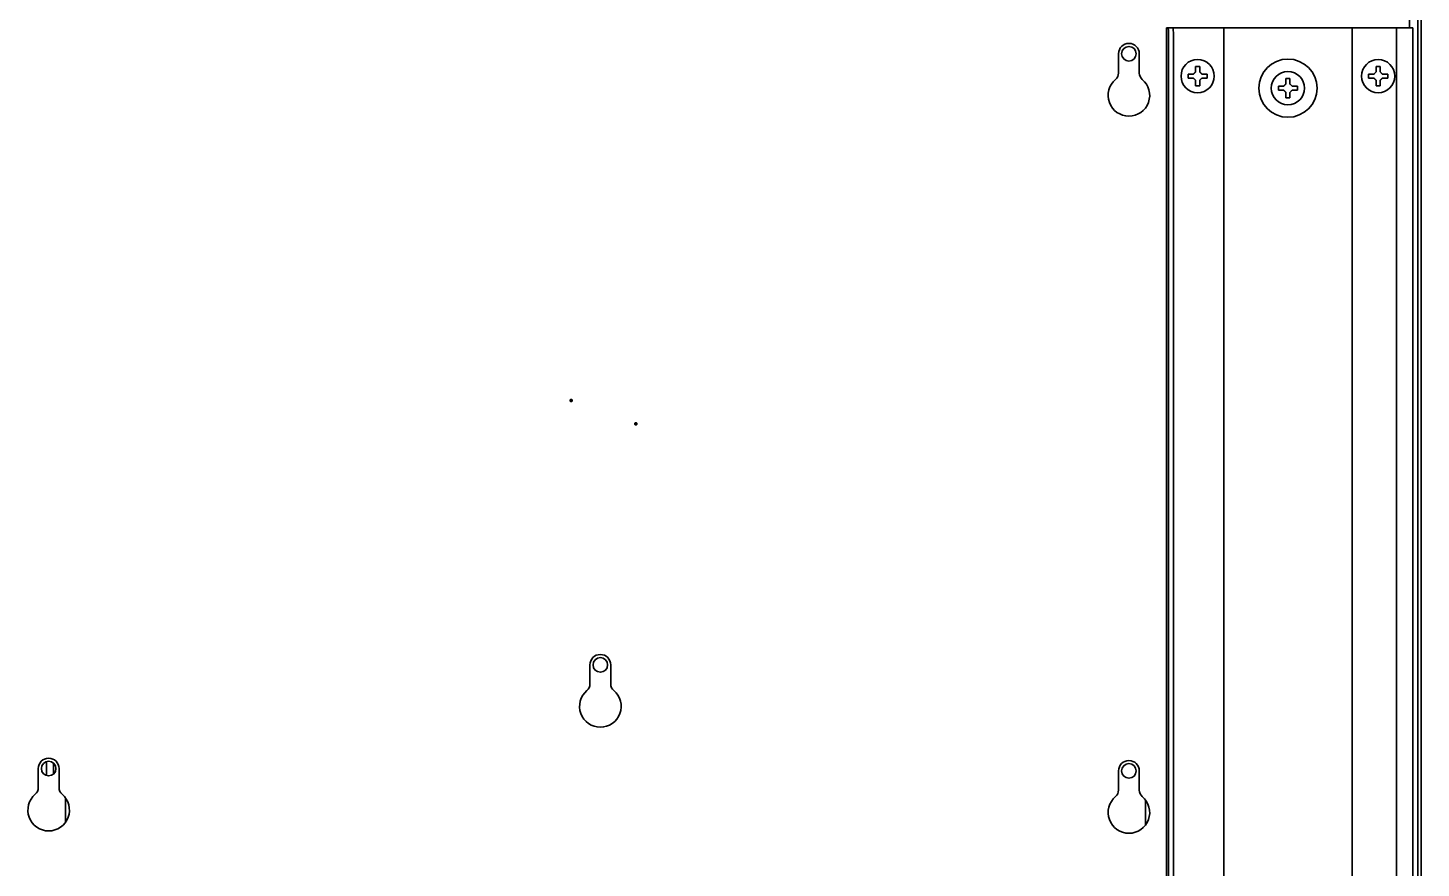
# Model space of a CAD drawing. Extents: x 53 to 4125, y 6244 to 9910.
# Drawn here: x 2629.9 to 2965.1, y 9445 to 9647.1 of the extents above; entities that cross this region are included whole.
import ezdxf

# ---------------------------------------------------------------- set-up
doc = ezdxf.new("R2010")
doc.units = 0
doc.header["$LTSCALE"] = 5
doc.layers.add('1', color=7, linetype='CONTINUOUS', true_color=0xffffff)

msp = doc.modelspace()

# ---------------------------------------------------------------- linework, layer by layer
at = {"layer": '1', "color": 7, "linetype": 'Continuous', "lineweight": 35}
for p, q in [((2964.28, 9738.34), (2964.28, 9098.49)), ((2965.08, 9397.39), (2965.08, 9738.29)), ((2962.28, 9647.09), (2962.28, 9734.59)), ((2903.86, 9647.09), (2903.85, 9647.09)), ((2903.85, 9647.09), (2903.85, 9189.89)), ((2903.86, 9647.09), (2904.17, 9647.09)), ((2904.17, 9647.09), (2905.36, 9647.09)), ((2906.05, 9647.09), (2905.36, 9647.09)), ((2916.58, 9647.09), (2906.05, 9647.09)), ((2917.58, 9647.09), (2916.58, 9647.09)), ((2919.78, 9647.09), (2917.58, 9647.09)), ((2917.58, 9189.89), (2917.58, 9647.09)), ((2946.28, 9647.09), (2919.78, 9647.09)), ((2948.48, 9647.09), (2946.28, 9647.09)), ((2948.48, 9189.89), (2948.48, 9647.09)), ((2949.48, 9647.09), (2948.48, 9647.09)), ((2959.11, 9647.09), (2949.48, 9647.09)), ((2959.11, 9647.09), (2959.29, 9647.09)), ((2959.11, 9647.09), (2959.11, 9189.89)), ((2959.29, 9647.09), (2962.83, 9647.09)), ((2962.83, 9647.09), (2963.05, 9647.09)), ((2963.05, 9189.89), (2963.05, 9647.09)), ((2904.31, 9645.09), (2904.31, 9191.89)), ((2905.5, 9645.09), (2905.5, 9191.89)), ((2892.28, 9640.87), (2892.28, 9636.24)), ((2897.28, 9636.24), (2897.28, 9640.87)), ((2909.01, 9635.49), (2909.01, 9635.99)), ((2913.61, 9635.99), (2913.61, 9635.49)), ((2952.44, 9635.49), (2952.44, 9635.99)), ((2957.04, 9635.99), (2957.04, 9635.49)), ((2909.01, 9634.99), (2909.01, 9635.49)), ((2913.61, 9635.49), (2913.61, 9634.99)), ((2930.73, 9632.59), (2930.73, 9633.09)), ((2930.73, 9632.09), (2930.73, 9632.59)), ((2935.33, 9633.09), (2935.33, 9632.59)), ((2935.33, 9632.59), (2935.33, 9632.09)), ((2952.44, 9634.99), (2952.44, 9635.49)), ((2957.04, 9635.49), (2957.04, 9634.99)), ((2765.13, 9493.9), (2765.13, 9489.26)), ((2770.13, 9489.26), (2770.13, 9493.9)), ((2632.42, 9468.95), (2632.42, 9464.32)), ((2634.43, 9467.28), (2634.43, 9470.64)), ((2636.08, 9470.26), (2636.08, 9467.65)), ((2637.42, 9464.32), (2637.42, 9468.95)), ((2892.28, 9468.39), (2892.28, 9463.76)), ((2897.28, 9463.76), (2897.28, 9468.39)), ((2638.99, 9461.85), (2638.99, 9456.06)), ((2898.77, 9461.41), (2898.77, 9455.38))]:
    msp.add_line(p, q, dxfattribs=at)
for centre, radius in [((2894.78, 9640.87), 1.75), ((2911.31, 9635.49), 4), ((2933.03, 9632.59), 7), ((2954.74, 9635.49), 4), ((2933.03, 9632.59), 4), ((2767.63, 9493.89), 1.75), ((2634.92, 9468.95), 1.75), ((2894.78, 9468.39), 1.75)]:
    msp.add_circle(centre, radius, dxfattribs=at)
for centre, radius, start, end in [((2894.78, 9640.87), 2.5, 0, 180), ((2890.28, 9636.24), 2, 310.0052, 0), ((2899.28, 9636.24), 2, 180, 229.9948), ((2894.78, 9630.87), 5, 130.0052, 49.9948), ((2767.63, 9493.9), 2.5, 0, 180), ((2763.13, 9489.26), 2, 310.0052, 0), ((2772.13, 9489.26), 2, 180, 229.9948), ((2767.63, 9483.9), 5, 130.0052, 49.9948), ((2634.92, 9468.95), 2.5, 0, 180), ((2894.78, 9468.39), 2.5, 0, 180), ((2634.92, 9458.95), 5, 130.0052, 49.9948), ((2630.42, 9464.32), 2, 310.0052, 0), ((2639.42, 9464.32), 2, 180, 229.9948), ((2894.78, 9458.39), 5, 130.0052, 49.9948), ((2890.28, 9463.76), 2, 310.0052, 0), ((2899.28, 9463.76), 2, 180, 229.9948)]:
    msp.add_arc(centre, radius, start, end, dxfattribs=at)
for centre, major_axis, start_param, end_param in [((2904.17, 9645.09), (0, -2), 1.570796, 3.141593), ((2905.36, 9645.09), (0, 2), 4.712389, 6.283185)]:
    msp.add_ellipse(centre, major_axis=major_axis, ratio=0.069756, start_param=start_param, end_param=end_param, dxfattribs=at)
for points in [[(2909.01, 9635.99), (2909.22, 9635.99), (2909.43, 9635.99), (2909.75, 9635.99), (2909.86, 9635.99), (2910.08, 9635.99), (2910.2, 9635.99), (2910.31, 9635.99)], [(2911.81, 9637.79), (2911.81, 9637.59), (2911.81, 9637.38), (2911.81, 9637.06), (2911.81, 9636.95), (2911.81, 9636.72), (2911.81, 9636.61), (2911.81, 9636.49)], [(2952.44, 9635.99), (2952.64, 9635.99), (2952.85, 9635.99), (2953.18, 9635.99), (2953.29, 9635.99), (2953.51, 9635.99), (2953.62, 9635.99), (2953.74, 9635.99)], [(2955.24, 9637.79), (2955.24, 9637.59), (2955.24, 9637.38), (2955.24, 9637.06), (2955.24, 9636.95), (2955.24, 9636.72), (2955.24, 9636.61), (2955.24, 9636.49)], [(2910.81, 9633.19), (2910.81, 9633.4), (2910.81, 9633.61), (2910.81, 9633.93), (2910.81, 9634.04), (2910.81, 9634.26), (2910.81, 9634.38), (2910.81, 9634.49)], [(2913.61, 9634.99), (2913.41, 9634.99), (2913.2, 9634.99), (2912.88, 9634.99), (2912.77, 9634.99), (2912.54, 9634.99), (2912.43, 9634.99), (2912.31, 9634.99)], [(2930.73, 9633.09), (2930.93, 9633.09), (2931.14, 9633.09), (2931.46, 9633.09), (2931.57, 9633.09), (2931.8, 9633.09), (2931.91, 9633.09), (2932.03, 9633.09)], [(2933.53, 9634.89), (2933.53, 9634.69), (2933.53, 9634.48), (2933.53, 9634.16), (2933.53, 9634.05), (2933.53, 9633.82), (2933.53, 9633.71), (2933.53, 9633.59)], [(2954.24, 9633.19), (2954.24, 9633.4), (2954.24, 9633.61), (2954.24, 9633.93), (2954.24, 9634.04), (2954.24, 9634.26), (2954.24, 9634.38), (2954.24, 9634.49)], [(2957.04, 9634.99), (2956.83, 9634.99), (2956.62, 9634.99), (2956.3, 9634.99), (2956.19, 9634.99), (2955.97, 9634.99), (2955.85, 9634.99), (2955.74, 9634.99)], [(2932.53, 9630.29), (2932.53, 9630.5), (2932.53, 9630.71), (2932.53, 9631.03), (2932.53, 9631.14), (2932.53, 9631.36), (2932.53, 9631.48), (2932.53, 9631.59)], [(2935.33, 9632.09), (2935.12, 9632.09), (2934.91, 9632.09), (2934.59, 9632.09), (2934.48, 9632.09), (2934.25, 9632.09), (2934.14, 9632.09), (2934.03, 9632.09)]]:
    msp.add_open_spline(points, degree=3, knots=[0, 0, 0, 0, 0.5, 0.5, 0.75, 0.75, 1, 1, 1, 1], dxfattribs=at)
for points in [[(2910.31, 9635.99), (2910.34, 9636.02), (2910.38, 9636.06), (2910.46, 9636.14), (2910.53, 9636.21), (2910.6, 9636.28), (2910.67, 9636.35), (2910.74, 9636.42), (2910.79, 9636.47), (2910.81, 9636.49)], [(2910.81, 9636.49), (2910.81, 9636.55), (2910.81, 9636.66), (2910.81, 9636.82), (2910.81, 9636.98), (2910.81, 9637.13), (2910.81, 9637.28), (2910.81, 9637.44), (2910.81, 9637.61), (2910.81, 9637.73), (2910.81, 9637.79)], [(2910.81, 9637.79), (2910.98, 9637.79), (2911.31, 9637.79), (2911.65, 9637.79), (2911.81, 9637.79)], [(2911.81, 9636.49), (2911.84, 9636.47), (2911.89, 9636.42), (2911.96, 9636.34), (2912.04, 9636.27), (2912.11, 9636.2), (2912.18, 9636.13), (2912.24, 9636.06), (2912.29, 9636.02), (2912.31, 9635.99)], [(2912.31, 9635.99), (2912.37, 9635.99), (2912.48, 9635.99), (2912.64, 9635.99), (2912.8, 9635.99), (2912.95, 9635.99), (2913.1, 9635.99), (2913.26, 9635.99), (2913.43, 9635.99), (2913.55, 9635.99), (2913.61, 9635.99)], [(2953.74, 9635.99), (2953.76, 9636.02), (2953.81, 9636.06), (2953.88, 9636.14), (2953.95, 9636.21), (2954.02, 9636.28), (2954.09, 9636.35), (2954.17, 9636.42), (2954.21, 9636.47), (2954.24, 9636.49)], [(2954.24, 9636.49), (2954.24, 9636.55), (2954.24, 9636.66), (2954.24, 9636.82), (2954.24, 9636.98), (2954.24, 9637.13), (2954.24, 9637.28), (2954.24, 9637.44), (2954.24, 9637.61), (2954.24, 9637.73), (2954.24, 9637.79)], [(2954.24, 9637.79), (2954.4, 9637.79), (2954.74, 9637.79), (2955.07, 9637.79), (2955.24, 9637.79)], [(2955.24, 9636.49), (2955.26, 9636.47), (2955.31, 9636.42), (2955.39, 9636.34), (2955.46, 9636.27), (2955.53, 9636.2), (2955.6, 9636.13), (2955.67, 9636.06), (2955.71, 9636.02), (2955.74, 9635.99)], [(2955.74, 9635.99), (2955.79, 9635.99), (2955.9, 9635.99), (2956.06, 9635.99), (2956.22, 9635.99), (2956.38, 9635.99), (2956.53, 9635.99), (2956.68, 9635.99), (2956.85, 9635.99), (2956.97, 9635.99), (2957.04, 9635.99)], [(2910.31, 9634.99), (2910.26, 9634.99), (2910.15, 9634.99), (2909.99, 9634.99), (2909.83, 9634.99), (2909.67, 9634.99), (2909.52, 9634.99), (2909.37, 9634.99), (2909.2, 9634.99), (2909.08, 9634.99), (2909.01, 9634.99)], [(2910.81, 9634.49), (2910.79, 9634.52), (2910.74, 9634.57), (2910.66, 9634.64), (2910.59, 9634.72), (2910.52, 9634.79), (2910.45, 9634.86), (2910.38, 9634.92), (2910.34, 9634.97), (2910.31, 9634.99)], [(2911.81, 9633.19), (2911.65, 9633.19), (2911.31, 9633.19), (2910.98, 9633.19), (2910.81, 9633.19)], [(2912.31, 9634.99), (2912.29, 9634.97), (2912.24, 9634.92), (2912.17, 9634.85), (2912.1, 9634.78), (2912.03, 9634.71), (2911.96, 9634.64), (2911.88, 9634.56), (2911.84, 9634.52), (2911.81, 9634.49)], [(2911.81, 9634.49), (2911.81, 9634.44), (2911.81, 9634.33), (2911.81, 9634.17), (2911.81, 9634.01), (2911.81, 9633.86), (2911.81, 9633.7), (2911.81, 9633.55), (2911.81, 9633.38), (2911.81, 9633.26), (2911.81, 9633.19)], [(2932.03, 9633.09), (2932.05, 9633.12), (2932.1, 9633.16), (2932.17, 9633.24), (2932.24, 9633.31), (2932.31, 9633.38), (2932.38, 9633.45), (2932.45, 9633.52), (2932.5, 9633.57), (2932.53, 9633.59)], [(2932.53, 9633.59), (2932.53, 9633.65), (2932.53, 9633.76), (2932.53, 9633.92), (2932.53, 9634.08), (2932.53, 9634.23), (2932.53, 9634.38), (2932.53, 9634.54), (2932.53, 9634.71), (2932.53, 9634.83), (2932.53, 9634.89)], [(2932.53, 9634.89), (2932.69, 9634.89), (2933.03, 9634.89), (2933.36, 9634.89), (2933.53, 9634.89)], [(2933.53, 9633.59), (2933.55, 9633.57), (2933.6, 9633.52), (2933.68, 9633.44), (2933.75, 9633.37), (2933.82, 9633.3), (2933.89, 9633.23), (2933.96, 9633.16), (2934, 9633.12), (2934.03, 9633.09)], [(2934.03, 9633.09), (2934.08, 9633.09), (2934.19, 9633.09), (2934.35, 9633.09), (2934.51, 9633.09), (2934.66, 9633.09), (2934.82, 9633.09), (2934.97, 9633.09), (2935.14, 9633.09), (2935.26, 9633.09), (2935.33, 9633.09)], [(2953.74, 9634.99), (2953.68, 9634.99), (2953.58, 9634.99), (2953.41, 9634.99), (2953.25, 9634.99), (2953.1, 9634.99), (2952.95, 9634.99), (2952.79, 9634.99), (2952.62, 9634.99), (2952.5, 9634.99), (2952.44, 9634.99)], [(2954.24, 9634.49), (2954.21, 9634.52), (2954.16, 9634.57), (2954.09, 9634.64), (2954.01, 9634.72), (2953.94, 9634.79), (2953.88, 9634.86), (2953.81, 9634.92), (2953.76, 9634.97), (2953.74, 9634.99)], [(2955.24, 9633.19), (2955.07, 9633.19), (2954.74, 9633.19), (2954.4, 9633.19), (2954.24, 9633.19)], [(2955.74, 9634.99), (2955.71, 9634.97), (2955.67, 9634.92), (2955.59, 9634.85), (2955.52, 9634.78), (2955.45, 9634.71), (2955.38, 9634.64), (2955.31, 9634.56), (2955.26, 9634.52), (2955.24, 9634.49)], [(2955.24, 9634.49), (2955.24, 9634.44), (2955.24, 9634.33), (2955.24, 9634.17), (2955.24, 9634.01), (2955.24, 9633.86), (2955.24, 9633.7), (2955.24, 9633.55), (2955.24, 9633.38), (2955.24, 9633.26), (2955.24, 9633.19)], [(2932.03, 9632.09), (2931.97, 9632.09), (2931.86, 9632.09), (2931.7, 9632.09), (2931.54, 9632.09), (2931.39, 9632.09), (2931.24, 9632.09), (2931.08, 9632.09), (2930.91, 9632.09), (2930.79, 9632.09), (2930.73, 9632.09)], [(2932.53, 9631.59), (2932.5, 9631.62), (2932.45, 9631.67), (2932.37, 9631.74), (2932.3, 9631.82), (2932.23, 9631.89), (2932.16, 9631.96), (2932.09, 9632.02), (2932.05, 9632.07), (2932.03, 9632.09)], [(2933.53, 9630.29), (2933.36, 9630.29), (2933.03, 9630.29), (2932.69, 9630.29), (2932.53, 9630.29)], [(2934.03, 9632.09), (2934, 9632.07), (2933.95, 9632.02), (2933.88, 9631.95), (2933.81, 9631.88), (2933.74, 9631.81), (2933.67, 9631.74), (2933.6, 9631.66), (2933.55, 9631.62), (2933.53, 9631.59)], [(2933.53, 9631.59), (2933.53, 9631.54), (2933.53, 9631.43), (2933.53, 9631.27), (2933.53, 9631.11), (2933.53, 9630.96), (2933.53, 9630.8), (2933.53, 9630.65), (2933.53, 9630.48), (2933.53, 9630.36), (2933.53, 9630.29)]]:
    msp.add_open_spline(points, degree=3, dxfattribs=at)
at = {"layer": '1', "color": 163, "linetype": 'Continuous', "lineweight": 70}
for p in [(2760.59, 9557.47), (2776.13, 9551.89)]:
    msp.add_point(p, dxfattribs=at)

doc.saveas('drawing.dxf')
